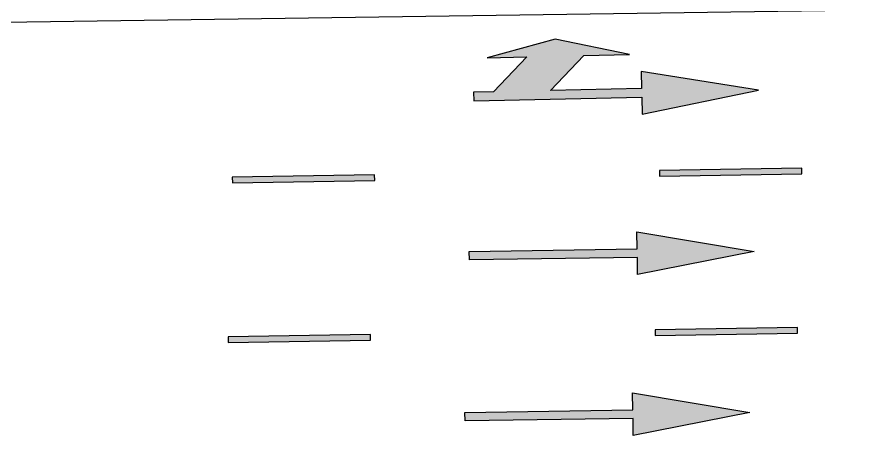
# Model space of a CAD drawing. Header units: metres. Extents: x 668617 to 675126, y 2286318 to 2293677.
# Drawn here: x 669486.81 to 669501.73, y 2287216.4 to 2287223.79 of the extents above; entities that cross this region are included whole.
import ezdxf

# ---------------------------------------------------------------- set-up
doc = ezdxf.new("R2010")
doc.units = ezdxf.units.M
doc.header["$MEASUREMENT"] = 0
for name, color, linetype in [('DMTG-PB-BANQUETAS', 251, 'Continuous'), ('DMTG-SH-FLECHA FRENTE', 252, 'Continuous'), ('DMTG-SH-FLECHA FRENTE DERECHA', 252, 'Continuous'), ('DMTG-SH-LINEA DISCONTINUA', 252, 'Continuous')]:
    doc.layers.add(name, color=color, linetype=linetype)

# ---------------------------------------------------------------- blocks, each defined once
blk = doc.blocks.new('*U60')
blk.add_hatch(color=252).paths.add_polyline_path([(-2.063, 9.788), (-2.438, 7.738), (-2.138, 7.738), (-2.138, 4.788), (-1.988, 4.788), (-1.988, 7.738), (-1.688, 7.738)])
at = {"color": 252}
blk.add_lwpolyline([(-2.063, 9.788), (-2.438, 7.738), (-2.138, 7.738), (-2.138, 4.788), (-1.988, 4.788), (-1.988, 7.738), (-1.688, 7.738), (-2.063, 9.788)], dxfattribs=at)
blk = doc.blocks.new('*U76')
blk.add_hatch(color=252).paths.add_polyline_path([(-2.585, 3.088), (-2.585, 2.738), (-2.435, 2.738), (-2.435, 5.688), (-2.135, 5.688), (-2.51, 7.738), (-2.885, 5.688), (-2.585, 5.688), (-2.585, 4.088), (-3.185, 4.688), (-3.185, 5.488), (-3.485, 4.188), (-3.185, 2.988), (-3.185, 3.688)])
at = {"color": 252}
blk.add_lwpolyline([(-2.585, 3.088), (-2.585, 2.738), (-2.435, 2.738), (-2.435, 5.688), (-2.135, 5.688), (-2.51, 7.738), (-2.885, 5.688), (-2.585, 5.688), (-2.585, 4.088), (-3.185, 4.688), (-3.185, 5.488), (-3.485, 4.188), (-3.185, 2.988), (-3.185, 3.688)], close=True, dxfattribs=at)

msp = doc.modelspace()

# ---------------------------------------------------------------- hatches: boundary and pattern name
at = {"layer": 'DMTG-SH-LINEA DISCONTINUA'}
for points in [[(669500.58574, 2287221.13851), (669498.08606, 2287221.0988), (669498.08765, 2287220.99882), (669500.58733, 2287221.03853)], [(669493.08669, 2287221.01939), (669490.58701, 2287220.97968), (669490.58859, 2287220.87969), (669493.08828, 2287220.9194)], [(669500.51075, 2287218.33784), (669498.01107, 2287218.29814), (669498.01266, 2287218.19815), (669500.51234, 2287218.23786)], [(669493.0117, 2287218.21872), (669490.51201, 2287218.17901), (669490.5136, 2287218.07903), (669493.01329, 2287218.11873)]]:
    msp.add_hatch(color=256, dxfattribs=at).paths.add_polyline_path(points)

# ---------------------------------------------------------------- linework, layer by layer
at = {"layer": 'DMTG-PB-BANQUETAS'}
msp.add_lwpolyline([(669412.45278, 2287226.78058), (669414.23613, 2287312.02062), (669417.7681, 2287315.00695), (669504.35847, 2287316.09184), (669506.32562, 2287314.20827), (669505.89868, 2287225.207), (669505.11342, 2287223.95576), (669416.50871, 2287222.69732, -0.42453789)], format="xyb", close=True, dxfattribs=at)
at = {"layer": 'DMTG-SH-LINEA DISCONTINUA'}
for points in [[(669500.58574, 2287221.13851), (669498.08606, 2287221.0988), (669498.08765, 2287220.99882), (669500.58733, 2287221.03853)], [(669493.08669, 2287221.01939), (669490.58701, 2287220.97968), (669490.58859, 2287220.87969), (669493.08828, 2287220.9194)], [(669500.51075, 2287218.33784), (669498.01107, 2287218.29814), (669498.01266, 2287218.19815), (669500.51234, 2287218.23786)], [(669493.0117, 2287218.21872), (669490.51201, 2287218.17901), (669490.5136, 2287218.07903), (669493.01329, 2287218.11873)]]:
    msp.add_lwpolyline(points, close=True, dxfattribs=at)

# ---------------------------------------------------------------- block references
at = {"layer": 'DMTG-SH-FLECHA FRENTE', "xscale": -1, "rotation": 270.86265164141}
for p in [(669489.93016, 2287221.59237), (669489.85448, 2287218.76587)]:
    msp.add_blockref('*U60', p, dxfattribs=at)
at = {"layer": 'DMTG-SH-FLECHA FRENTE DERECHA', "rotation": 271.237998170233}
msp.add_blockref('*U76', (669492.14255, 2287219.82732), dxfattribs=at)

doc.saveas('drawing.dxf')
